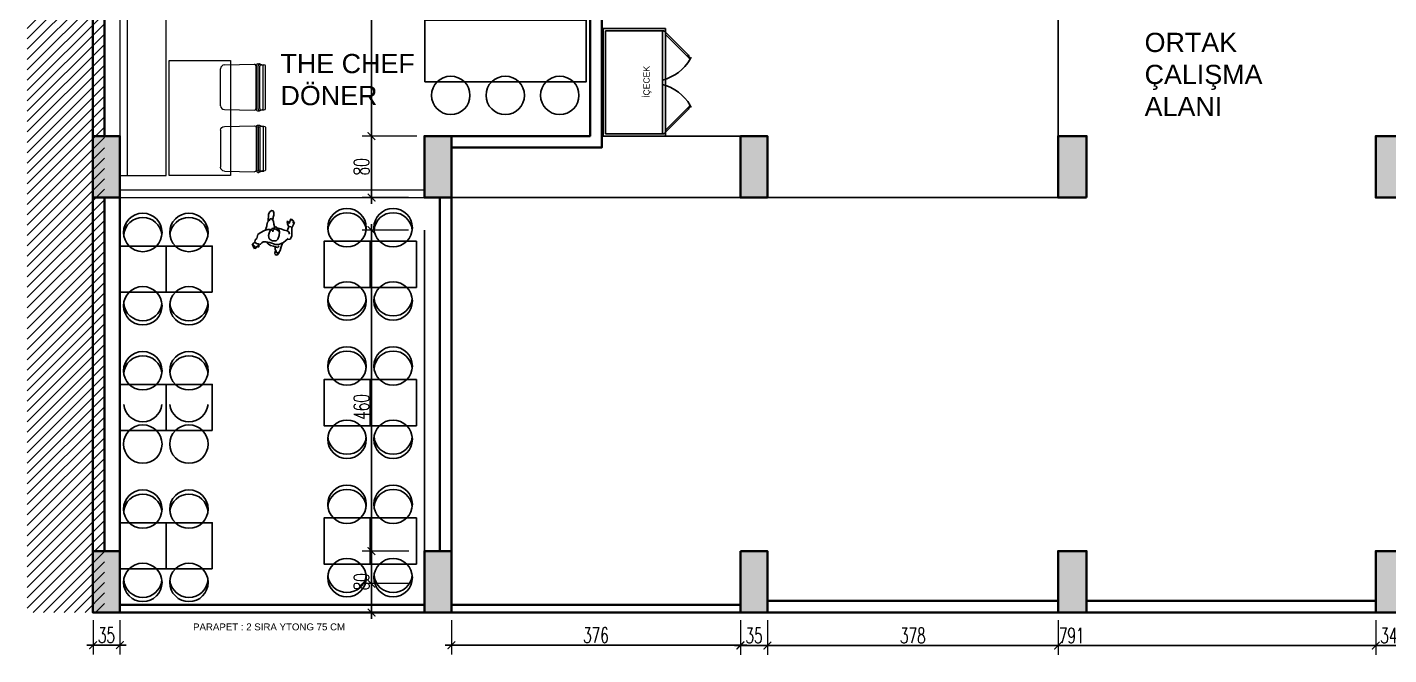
# Model space of a CAD drawing. Header units: millimetres. Extents: x 567392 to 582402, y 4512800 to 4518063.
# Drawn here: x 574276 to 576047, y 4516126 to 4516942 of the extents above; entities that cross this region are included whole.
import ezdxf

# ---------------------------------------------------------------- set-up
doc = ezdxf.new("R2010")
doc.units = ezdxf.units.MM
for name, color, linetype, lineweight in [('1A_GOR_04', 163, 'Continuous', 9), ('A-STRC-01', 2, 'Continuous', 40), ('a_tefris', 1, 'Continuous', 0), ('Yazi', 95, 'Continuous', 13), ('yücel- Yazı 1', 3, 'Continuous', 20), ('yücel-Ekipman', 4, 'Continuous', 25)]:
    doc.layers.add(name, color=color, linetype=linetype, lineweight=lineweight)
for name, color, linetype in [('a-people', 8, 'Continuous'), ('a_ahsap', 2, 'Continuous'), ('a_dim', 1, 'Continuous'), ('a_furn', 1, 'Continuous'), ('a_p2', 2, 'Continuous'), ('seramik', 251, 'Continuous')]:
    doc.layers.add(name, color=color, linetype=linetype)
doc.styles.add('ekp-yazı', font='Arial.ttf', dxfattribs={"height": 10})
doc.styles.add('OLCU', font='SIMPLEX.shx', dxfattribs={"width": 0.65})
doc.styles.get("Standard").update_dxf_attribs({"font": 'Arial.ttf'})
doc.dimstyles.new('OLCU-İC', dxfattribs={"dimtxt": 20, "dimasz": 10, "dimexe": 12, "dimexo": 10, "dimgap": 3, "dimtad": 1, "dimdec": 0, "dimdsep": 46, "dimtxsty": 'OLCU', "dimblk": 'ARCHTICK', "dimcen": 2, "dimdle": 8, "dimclrd": 73, "dimclre": 1, "dimclrt": 1, "dimadec": 0, "dimazin": 0, "dimtfac": 1, "dimtdec": 0, "dimtix": 1, "dimtmove": 2, "dimatfit": 3, "dimldrblk": 'DOT', "dimfxl": 100, "dimfxlon": 1, "dimtvp": 1, "dimtolj": 1, "dimlwd": -1, "dimlwe": 0, "dimarcsym": 0})

# ---------------------------------------------------------------- blocks, each defined once
blk = doc.blocks.new('A$C4245411F')
for p, q in [((45.1, 0.6), (44.2, -4.7)), ((45.3, 5.4), (45.1, 0.6)), ((46.6, 8.5), (45.3, 5.4)), ((47, 11.2), (46.2, 8.3)), ((48.6, 9.7), (46.6, 8.5)), ((48.8, 12.4), (47, 11.2)), ((49.3, 2.2), (47.7, 0.1)), ((50.3, 7.8), (48.6, 9.7)), ((50.7, 12), (48.8, 12.4)), ((52.3, 2.2), (49.3, 2.2)), ((51.8, 5.3), (50.3, 7.8)), ((51.5, 10.4), (50.7, 12)), ((51.4, 6.4), (51.5, 10.4)), ((52.6, 2.2), (51.8, 5.3)), ((55.1, 1.7), (52.3, 2.2)), ((58.8, 1.6), (55.1, 1.7)), ((62.5, 0.5), (58.8, 1.6)), ((64.3, -1.6), (62.5, 0.5)), ((70.6, 0.5), (69.1, -1.1)), ((71.8, 2.7), (70.6, 0.5)), ((73.2, 3.7), (71.8, 2.7)), ((74, 7), (73.2, 6.7)), ((73.2, 6.7), (73.5, 5.2)), ((75.1, 3.2), (73.2, 3.7)), ((73.5, 5.2), (75.1, 3.2)), ((75, 5.9), (74, 7)), ((75.9, 6.1), (75, 5.9)), ((75.1, 3.1), (77.3, 3)), ((76.6, 9.3), (75.9, 6.1)), ((77.4, 9.3), (76.6, 9.3)), ((77.3, 3), (79.3, 2.2)), ((77.7, 7), (77.4, 9.3)), ((78.3, 10.2), (77.7, 7)), ((79.1, 9.8), (78.3, 10.2)), ((79.2, 6.5), (79.1, 9.8)), ((80, 9), (79.2, 6.5)), ((79.5, 2.2), (81.1, 3.4)), ((79.8, -1.3), (79.5, 2.2)), ((80.7, 8.5), (80, 9)), ((80.4, 5.6), (80.7, 8.5)), ((81.5, 7), (80.4, 5.6)), ((81.1, 3.4), (82.1, 6.4)), ((82.1, 6.4), (81.5, 7)), ((35.5, -11.7), (34.4, -15.7)), ((34.4, -15.7), (35.7, -21.9)), ((38.5, -10.7), (35.5, -11.7)), ((43.2, -5.8), (38.2, -11.8)), ((38.2, -11.8), (38.5, -10.7)), ((48.4, -1.7), (43.2, -5.8)), ((52.7, -1.1), (48.4, -1.7)), ((51.3, -8.4), (50.7, -13.1)), ((50.7, -13.1), (51.2, -18.3)), ((52.1, -18.7), (51.2, -17.2)), ((53.1, -5.8), (51.3, -8.4)), ((60.7, -1.8), (52.7, -1.1)), ((58.1, -4.8), (53.1, -5.8)), ((62.2, -6.3), (58.1, -4.8)), ((59.9, -16.4), (59.6, -18.7)), ((60, -18), (59.9, -16.4)), ((65.5, -1.8), (60.7, -1.8)), ((61.6, -20.4), (63.3, -17.2)), ((63.2, -16.8), (61.9, -18.6)), ((64, -10.3), (62.2, -6.3)), ((63.3, -17.2), (64, -13.6)), ((64, -13.6), (64, -10.3)), ((69.1, -1.1), (65.5, -1.8)), ((66.9, -18), (70.6, -15.6)), ((68.9, -20.8), (69.5, -16.5)), ((70.6, -15.6), (75.6, -11.4)), ((75.6, -11.4), (77.8, -8.7)), ((77.8, -8.7), (78.1, -3.5)), ((78.1, -3.5), (79.8, -1.3)), ((35.5, -30.4), (34.8, -33.8)), ((34.8, -33.8), (35.7, -34.6)), ((36.8, -26.7), (35.5, -30.4)), ((35.7, -21.9), (36.8, -26.7)), ((35.7, -34.6), (36.2, -32.8)), ((36.2, -32.8), (36.4, -35.7)), ((36.7, -26.3), (38.1, -27.4)), ((37.4, -36), (37.5, -35)), ((37.5, -35), (37.8, -37.1)), ((39.5, -20.8), (37.7, -17.9)), ((38.1, -27.4), (40.4, -27.5)), ((41.8, -21.3), (39.5, -20.8)), ((40.5, -37.5), (41.2, -31.5)), ((40.8, -27.5), (41, -26)), ((43.2, -29.8), (40.8, -27.5)), ((41, -26), (41.6, -21.3)), ((41.2, -31.5), (42.1, -32.3)), ((41.6, -21.3), (45.5, -21.3)), ((42.1, -32.3), (43.4, -33.9)), ((44.4, -33.3), (43.2, -29.8)), ((43.4, -33.9), (44.4, -33.3)), ((45.5, -21.3), (50.3, -22.1)), ((50.3, -22.1), (55.8, -22.6)), ((51.2, -18.3), (52.7, -20.9)), ((54, -19.5), (52.1, -18.7)), ((52.7, -20.9), (55, -21.5)), ((56.2, -20.2), (54, -19.5)), ((55, -21.5), (55.9, -21.8)), ((55.9, -21.8), (56.5, -23.2)), ((57.7, -20.6), (56.2, -20.2)), ((56.5, -23.2), (57.4, -23.7)), ((57.4, -23.7), (58.1, -23)), ((58.9, -20.2), (57.7, -20.6)), ((58.1, -23), (58.5, -21.7)), ((58.5, -21.7), (61.6, -20.4)), ((58.5, -23.2), (59.1, -23.4)), ((59.6, -18.7), (58.9, -20.2)), ((59.1, -23.4), (60.4, -26.4)), ((60.7, -18.7), (60, -18)), ((60.4, -26.4), (61.9, -29.8)), ((61.9, -18.6), (60.7, -18.7)), ((61.9, -29.8), (63.6, -31.6)), ((63.3, -34.9), (62.8, -31.3)), ((63.2, -18.7), (66.9, -18)), ((63.2, -37.9), (63.3, -34.9)), ((63.6, -31.6), (64.8, -32.7)), ((64.8, -32.7), (66.5, -32)), ((66.5, -32), (67.4, -29.7)), ((67.4, -29.7), (68.9, -27.1)), ((68.4, -28.5), (69.9, -37.2)), ((68.8, -22), (68.9, -20.8)), ((69.2, -23.2), (68.8, -22)), ((68.9, -27.1), (69.2, -23.2)), ((36.4, -35.7), (37.4, -36)), ((37.8, -37.1), (38.9, -37.4)), ((38.9, -37.4), (39.3, -35.6)), ((39.3, -35.6), (39.7, -37.5)), ((39.7, -37.5), (40.5, -37.5)), ((63.6, -40.7), (63.2, -37.9)), ((64.8, -43), (63.6, -40.7)), ((67.3, -43), (64.8, -43)), ((69.2, -40.4), (67.3, -43)), ((69.9, -37.2), (69.2, -40.4))]:
    blk.add_line(p, q)
blk = doc.blocks.new('_ArchTick')
at = {"const_width": 0.15}
blk.add_lwpolyline([(-0.5, -0.5), (0.5, 0.5)], dxfattribs=at)
blk = doc.blocks.new('*D112')
at = {"layer": 'a_dim', "color": 1, "lineweight": 0, "transparency": 16777216}
for p, q in [((574772.5, 4516260.7), (574711.8, 4516260.7)), ((574780.2, 4516180.7), (574711.8, 4516180.7))]:
    blk.add_line(p, q, dxfattribs=at)
at = {"layer": 'a_dim', "color": 73, "transparency": 16777216}
blk.add_line((574723.8, 4516172.7), (574723.8, 4516268.7), dxfattribs=at)
at = {"layer": 'Defpoints', "color": 0, "transparency": 16777216}
for p in [(574723.8, 4516260.7), (574782.5, 4516260.7), (574790.2, 4516180.7)]:
    blk.add_point(p, dxfattribs=at)
at = {"layer": 'a_dim', "color": 73, "transparency": 16777216, "xscale": 10, "yscale": 10, "zscale": 10}
for p, rotation in [((574723.8, 4516260.7), 90), ((574723.8, 4516180.7), 270)]:
    blk.add_blockref('_ArchTick', p, dxfattribs=dict(at, rotation=rotation))
at = {"layer": 'a_dim', "color": 1, "transparency": 16777216, "insert": (574710.8, 4516220.7), "char_height": 20, "attachment_point": 5, "rotation": 90, "style": 'OLCU'}
blk.add_mtext('\\A1;80', dxfattribs=at)
blk = doc.blocks.new('_Dot')
at = {"color": 0, "linetype": 'ByBlock', "lineweight": -2}
blk.add_line((-0.5, 0), (-1, 0), dxfattribs=at)
at = {"color": 0, "linetype": 'ByBlock', "const_width": 0.5}
blk.add_lwpolyline([(-0.25, 0, 1), (0.25, 0, 1)], format="xyb", close=True, dxfattribs=at)
blk = doc.blocks.new('*D113')
at = {"layer": 'a_dim', "color": 73, "transparency": 16777216}
blk.add_line((574723.8, 4516210.3), (574723.8, 4516686.3), dxfattribs=at)
at = {"layer": 'a_dim', "color": 1, "lineweight": 0, "transparency": 16777216}
for p, q in [((574771.8, 4516678.3), (574711.8, 4516678.3)), ((574771.8, 4516218.3), (574711.8, 4516218.3))]:
    blk.add_line(p, q, dxfattribs=at)
at = {"layer": 'Defpoints', "color": 0, "transparency": 16777216}
for p in [(574723.8, 4516678.3), (574781.8, 4516678.3), (574781.8, 4516218.3)]:
    blk.add_point(p, dxfattribs=at)
at = {"layer": 'a_dim', "color": 73, "transparency": 16777216, "xscale": 10, "yscale": 10, "zscale": 10}
for p, rotation in [((574723.8, 4516678.3), 90), ((574723.8, 4516218.3), 270)]:
    blk.add_blockref('_ArchTick', p, dxfattribs=dict(at, rotation=rotation))
at = {"layer": 'a_dim', "color": 1, "transparency": 16777216, "insert": (574710.8, 4516448.3), "char_height": 20, "attachment_point": 5, "rotation": 90, "style": 'OLCU'}
blk.add_mtext('\\A1;460', dxfattribs=at)
blk = doc.blocks.new('*D114')
at = {"layer": 'a_dim', "color": 1, "lineweight": 0, "transparency": 16777216}
for p, q in [((574782.7, 4516800.7), (574711.8, 4516800.7)), ((574771.8, 4516720.7), (574711.8, 4516720.7))]:
    blk.add_line(p, q, dxfattribs=at)
at = {"layer": 'a_dim', "color": 73, "transparency": 16777216}
blk.add_line((574723.8, 4516712.7), (574723.8, 4516808.7), dxfattribs=at)
at = {"layer": 'Defpoints', "color": 0, "transparency": 16777216}
for p in [(574723.8, 4516800.7), (574792.7, 4516800.7), (574781.8, 4516720.7)]:
    blk.add_point(p, dxfattribs=at)
at = {"layer": 'a_dim', "color": 73, "transparency": 16777216, "xscale": 10, "yscale": 10, "zscale": 10}
for p, rotation in [((574723.8, 4516800.7), 90), ((574723.8, 4516720.7), 270)]:
    blk.add_blockref('_ArchTick', p, dxfattribs=dict(at, rotation=rotation))
at = {"layer": 'a_dim', "color": 1, "transparency": 16777216, "insert": (574710.8, 4516760.7), "char_height": 20, "attachment_point": 5, "rotation": 90, "style": 'OLCU'}
blk.add_mtext('\\A1;80', dxfattribs=at)
blk = doc.blocks.new('*D115')
at = {"layer": 'a_dim', "color": 73, "transparency": 16777216}
blk.add_line((574723.8, 4516792.7), (574723.8, 4517464.7), dxfattribs=at)
at = {"layer": 'a_dim', "color": 1, "lineweight": 0, "transparency": 16777216}
for p, q in [((574782.7, 4517456.7), (574711.8, 4517456.7)), ((574782.7, 4516800.7), (574711.8, 4516800.7))]:
    blk.add_line(p, q, dxfattribs=at)
at = {"layer": 'Defpoints', "color": 0, "transparency": 16777216}
for p in [(574723.8, 4517456.7), (574792.7, 4517456.7), (574792.7, 4516800.7)]:
    blk.add_point(p, dxfattribs=at)
at = {"layer": 'a_dim', "color": 73, "transparency": 16777216, "xscale": 10, "yscale": 10, "zscale": 10}
for p, rotation in [((574723.8, 4517456.7), 90), ((574723.8, 4516800.7), 270)]:
    blk.add_blockref('_ArchTick', p, dxfattribs=dict(at, rotation=rotation))
at = {"layer": 'a_dim', "color": 1, "transparency": 16777216, "insert": (574710.8, 4517128.7), "char_height": 20, "attachment_point": 5, "rotation": 90, "style": 'OLCU'}
blk.add_mtext('\\A1;656', dxfattribs=at)
blk = doc.blocks.new('*D118')
at = {"layer": 'a_dim', "color": 1, "lineweight": 0, "transparency": 16777216}
for p, q in [((575238.7, 4516170.7), (575238.7, 4516125.7)), ((575616.7, 4516170.7), (575616.7, 4516125.7))]:
    blk.add_line(p, q, dxfattribs=at)
at = {"layer": 'a_dim', "color": 73, "transparency": 16777216}
blk.add_line((575230.7, 4516137.7), (575624.7, 4516137.7), dxfattribs=at)
at = {"layer": 'Defpoints', "color": 0, "transparency": 16777216}
for p in [(575238.7, 4516180.7), (575616.7, 4516180.7), (575616.7, 4516137.7)]:
    blk.add_point(p, dxfattribs=at)
at = {"layer": 'a_dim', "color": 73, "transparency": 16777216, "xscale": 10, "yscale": 10, "zscale": 10, "rotation": 180}
blk.add_blockref('_ArchTick', (575238.7, 4516137.7), dxfattribs=at)
at = {"layer": 'a_dim', "color": 73, "transparency": 16777216, "xscale": 10, "yscale": 10, "zscale": 10}
blk.add_blockref('_ArchTick', (575616.7, 4516137.7), dxfattribs=at)
at = {"layer": 'a_dim', "color": 3, "transparency": 16777216, "insert": (575427.7, 4516150.7), "char_height": 20, "attachment_point": 5, "style": 'OLCU'}
blk.add_mtext('\\A1;378', dxfattribs=at)
blk = doc.blocks.new('*D119')
at = {"layer": 'a_dim', "color": 1, "lineweight": 0, "transparency": 16777216}
for p, q in [((575238.7, 4516170.7), (575238.7, 4516125.7)), ((575616.7, 4516170.7), (575616.7, 4516125.7))]:
    blk.add_line(p, q, dxfattribs=at)
at = {"layer": 'a_dim', "color": 73, "transparency": 16777216}
blk.add_line((575624.7, 4516137.7), (575230.7, 4516137.7), dxfattribs=at)
at = {"layer": 'Defpoints', "color": 0, "transparency": 16777216}
for p in [(575238.7, 4516180.7), (575616.7, 4516180.7), (575238.7, 4516137.7)]:
    blk.add_point(p, dxfattribs=at)
at = {"layer": 'a_dim', "color": 73, "transparency": 16777216, "xscale": 10, "yscale": 10, "zscale": 10, "rotation": 180}
blk.add_blockref('_ArchTick', (575238.7, 4516137.7), dxfattribs=at)
at = {"layer": 'a_dim', "color": 73, "transparency": 16777216, "xscale": 10, "yscale": 10, "zscale": 10}
blk.add_blockref('_ArchTick', (575616.7, 4516137.7), dxfattribs=at)
at = {"layer": 'a_dim', "color": 3, "transparency": 16777216, "insert": (575427.7, 4516150.7), "char_height": 20, "attachment_point": 5, "style": 'OLCU'}
blk.add_mtext('\\A1;378', dxfattribs=at)
blk = doc.blocks.new('*D120')
at = {"layer": 'a_dim', "color": 1, "lineweight": 0, "transparency": 16777216}
for p, q in [((575238.7, 4516170.7), (575238.7, 4516125.7)), ((576029.7, 4516170.7), (576029.7, 4516125.7))]:
    blk.add_line(p, q, dxfattribs=at)
at = {"layer": 'a_dim', "color": 73, "transparency": 16777216}
blk.add_line((575230.7, 4516137.7), (576037.7, 4516137.7), dxfattribs=at)
at = {"layer": 'Defpoints', "color": 0, "transparency": 16777216}
for p in [(575238.7, 4516180.7), (576029.7, 4516180.7), (576029.7, 4516137.7)]:
    blk.add_point(p, dxfattribs=at)
at = {"layer": 'a_dim', "color": 73, "transparency": 16777216, "xscale": 10, "yscale": 10, "zscale": 10, "rotation": 180}
blk.add_blockref('_ArchTick', (575238.7, 4516137.7), dxfattribs=at)
at = {"layer": 'a_dim', "color": 73, "transparency": 16777216, "xscale": 10, "yscale": 10, "zscale": 10}
blk.add_blockref('_ArchTick', (576029.7, 4516137.7), dxfattribs=at)
at = {"layer": 'a_dim', "color": 3, "transparency": 16777216, "insert": (575634.2, 4516150.7), "char_height": 20, "attachment_point": 5, "style": 'OLCU'}
blk.add_mtext('\\A1;791', dxfattribs=at)
blk = doc.blocks.new('*D121')
at = {"layer": 'a_dim', "color": 1, "lineweight": 0, "transparency": 16777216}
for p, q in [((576029.7, 4516170.7), (576029.7, 4516125.7)), ((576063.7, 4516170.7), (576063.7, 4516125.7))]:
    blk.add_line(p, q, dxfattribs=at)
at = {"layer": 'a_dim', "color": 73, "transparency": 16777216}
blk.add_line((576021.7, 4516137.7), (576071.7, 4516137.7), dxfattribs=at)
at = {"layer": 'Defpoints', "color": 0, "transparency": 16777216}
for p in [(576029.7, 4516180.7), (576063.7, 4516180.7), (576063.7, 4516137.7)]:
    blk.add_point(p, dxfattribs=at)
at = {"layer": 'a_dim', "color": 73, "transparency": 16777216, "xscale": 10, "yscale": 10, "zscale": 10, "rotation": 180}
blk.add_blockref('_ArchTick', (576029.7, 4516137.7), dxfattribs=at)
at = {"layer": 'a_dim', "color": 73, "transparency": 16777216, "xscale": 10, "yscale": 10, "zscale": 10}
blk.add_blockref('_ArchTick', (576063.7, 4516137.7), dxfattribs=at)
at = {"layer": 'a_dim', "color": 3, "transparency": 16777216, "insert": (576046.7, 4516150.7), "char_height": 20, "attachment_point": 5, "style": 'OLCU'}
blk.add_mtext('\\A1;34', dxfattribs=at)
blk = doc.blocks.new('*D173')
at = {"layer": 'a_dim', "color": 1, "lineweight": 0, "transparency": 16777216}
for p, q in [((575203.7, 4516170.7), (575203.7, 4516125.7)), ((575238.7, 4516170.7), (575238.7, 4516125.7))]:
    blk.add_line(p, q, dxfattribs=at)
at = {"layer": 'a_dim', "color": 73, "transparency": 16777216}
blk.add_line((575246.7, 4516137.7), (575195.7, 4516137.7), dxfattribs=at)
at = {"layer": 'Defpoints', "color": 0, "transparency": 16777216}
for p in [(575203.7, 4516180.7), (575238.7, 4516180.7), (575203.7, 4516137.7)]:
    blk.add_point(p, dxfattribs=at)
at = {"layer": 'a_dim', "color": 73, "transparency": 16777216, "xscale": 10, "yscale": 10, "zscale": 10, "rotation": 180}
blk.add_blockref('_ArchTick', (575203.7, 4516137.7), dxfattribs=at)
at = {"layer": 'a_dim', "color": 73, "transparency": 16777216, "xscale": 10, "yscale": 10, "zscale": 10}
blk.add_blockref('_ArchTick', (575238.7, 4516137.7), dxfattribs=at)
at = {"layer": 'a_dim', "color": 3, "transparency": 16777216, "insert": (575221.2, 4516150.7), "char_height": 20, "attachment_point": 5, "style": 'OLCU'}
blk.add_mtext('\\A1;35', dxfattribs=at)
blk = doc.blocks.new('*D174')
at = {"layer": 'a_dim', "color": 1, "lineweight": 0, "transparency": 16777216}
for p, q in [((574827.7, 4516170.7), (574827.7, 4516126.2)), ((575203.7, 4516170.7), (575203.7, 4516126.2))]:
    blk.add_line(p, q, dxfattribs=at)
at = {"layer": 'a_dim', "color": 73, "transparency": 16777216}
blk.add_line((575211.7, 4516138.2), (574819.7, 4516138.2), dxfattribs=at)
at = {"layer": 'Defpoints', "color": 0, "transparency": 16777216}
for p in [(574827.7, 4516180.7), (575203.7, 4516180.7), (574827.7, 4516138.2)]:
    blk.add_point(p, dxfattribs=at)
at = {"layer": 'a_dim', "color": 73, "transparency": 16777216, "xscale": 10, "yscale": 10, "zscale": 10, "rotation": 180}
blk.add_blockref('_ArchTick', (574827.7, 4516138.2), dxfattribs=at)
at = {"layer": 'a_dim', "color": 73, "transparency": 16777216, "xscale": 10, "yscale": 10, "zscale": 10}
blk.add_blockref('_ArchTick', (575203.7, 4516138.2), dxfattribs=at)
at = {"layer": 'a_dim', "color": 3, "transparency": 16777216, "insert": (575015.7, 4516151.2), "char_height": 20, "attachment_point": 5, "style": 'OLCU'}
blk.add_mtext('\\A1;376', dxfattribs=at)
blk = doc.blocks.new('*D175')
at = {"layer": 'a_dim', "color": 1, "lineweight": 0, "transparency": 16777216}
for p, q in [((574361.7, 4516170.7), (574361.7, 4516126.2)), ((574396.7, 4516170.7), (574396.7, 4516126.2))]:
    blk.add_line(p, q, dxfattribs=at)
at = {"layer": 'a_dim', "color": 73, "transparency": 16777216}
blk.add_line((574404.7, 4516138.2), (574353.7, 4516138.2), dxfattribs=at)
at = {"layer": 'Defpoints', "color": 0, "transparency": 16777216}
for p in [(574361.7, 4516180.7), (574396.7, 4516180.7), (574361.7, 4516138.2)]:
    blk.add_point(p, dxfattribs=at)
at = {"layer": 'a_dim', "color": 73, "transparency": 16777216, "xscale": 10, "yscale": 10, "zscale": 10, "rotation": 180}
blk.add_blockref('_ArchTick', (574361.7, 4516138.2), dxfattribs=at)
at = {"layer": 'a_dim', "color": 73, "transparency": 16777216, "xscale": 10, "yscale": 10, "zscale": 10}
blk.add_blockref('_ArchTick', (574396.7, 4516138.2), dxfattribs=at)
at = {"layer": 'a_dim', "color": 3, "transparency": 16777216, "insert": (574379.2, 4516151.2), "char_height": 20, "attachment_point": 5, "style": 'OLCU'}
blk.add_mtext('\\A1;35', dxfattribs=at)
blk = doc.blocks.new('Frenox Depo Tipi Dolap Çift Kapı')
for p, q in [((0, 0), (0, 81)), ((0, 81), (70, 81)), ((140, 81), (70, 81)), ((140, 0), (140, 81)), ((70, 0), (0, 0)), ((70, 0), (140, 0))]:
    blk.add_line(p, q)
at = {"color": 251}
for p, q in [((3, 4), (3, 78)), ((3, 78), (137, 78)), ((137, 78), (73, 78)), ((137, 4), (137, 78)), ((67, 4), (3, 4)), ((73, 4), (137, 4))]:
    blk.add_line(p, q, dxfattribs=at)
at = {"color": 251, "linetype": 'Continuous'}
for p, q in [((67.1, 4), (2.9, 4)), ((4.9, 0), (34.9, -29.9)), ((7.8, 0), (39.8, -32.1)), ((72.9, 4), (137.1, 4)), ((132.2, 0), (100.2, -32.1)), ((135.1, 0), (105.1, -29.9)), ((36.3, -28.5), (34.9, -29.9)), ((34.9, -29.9), (39.1, -31.3)), ((39.1, -31.3), (37.7, -32.8)), ((37.7, -32.8), (38.4, -33.5)), ((39.8, -32.1), (38.4, -33.5)), ((100.2, -32.1), (101.6, -33.5)), ((105.1, -29.9), (100.9, -31.3)), ((100.9, -31.3), (102.3, -32.8)), ((102.3, -32.8), (101.6, -33.5)), ((103.7, -28.5), (105.1, -29.9))]:
    blk.add_line(p, q, dxfattribs=at)
at = {"linetype": 'Continuous'}
blk.add_line((67.1, 4), (72.9, 4), dxfattribs=at)
at = {"color": 251, "linetype": 'Continuous'}
for centre, radius, start, end in [((8, 4), 5.1, 180.5333, 232.5968), ((10.1, 18.7), 58.9, 300.387, 345.5223), ((129.9, 18.7), 58.9, 194.4777, 239.613), ((132, 4), 5.1, 307.4032, 359.4667)]:
    blk.add_arc(centre, radius, start, end, dxfattribs=at)
blk = doc.blocks.new('koln_1')
at = {"layer": 'A-STRC-01'}
h = blk.add_hatch(color=256, dxfattribs=at)
h.dxf.hatch_style = 1
h.paths.add_polyline_path([(-1238, 1276), (-1275, 1276), (-1275, 1356), (-1238, 1356)])
h.paths.add_polyline_path([(-828, 1276), (-862, 1276), (-862, 1356), (-828, 1356)])
h.paths.add_polyline_path([(-448, 1276), (-413, 1276), (-413, 1356), (-448, 1356)])
h.paths.add_polyline_path([(-35, 1276), (0, 1276), (0, 1356), (-35, 1356)])
h.paths.add_polyline_path([(-35, 540), (0, 540), (0, 620), (-35, 620)])
h.paths.add_polyline_path([(-448, 540), (-413, 540), (-413, 620), (-448, 620)])
h.paths.add_polyline_path([(-828, 540), (-862, 540), (-862, 620), (-828, 620)])
h.paths.add_polyline_path([(-1238, 540), (-1275, 540), (-1275, 620), (-1238, 620)])
h.paths.add_polyline_path([(-1238, 0), (-1275, 0), (-1275, 80), (-1238, 80)])
h.paths.add_polyline_path([(-828, 0), (-862, 0), (-862, 80), (-828, 80)])
h.paths.add_polyline_path([(-448, 0), (-413, 0), (-413, 80), (-448, 80)])
h.paths.add_polyline_path([(-35, 0), (0, 0), (0, 80), (-35, 80)])
h = blk.add_hatch(color=256, dxfattribs=at)
h.dxf.hatch_style = 1
h.paths.add_polyline_path([(-2495, 540), (-2530, 540), (-2530, 620), (-2495, 620)])
h = blk.add_hatch(color=256, dxfattribs=at)
h.dxf.hatch_style = 1
h.paths.add_polyline_path([(-2064, 540), (-2099, 540), (-2099, 620), (-2064, 620)])
h = blk.add_hatch(color=256, dxfattribs=at)
h.dxf.hatch_style = 1
h.paths.add_polyline_path([(-1688, 620), (-1653, 620), (-1653, 540), (-1688, 540)])
h = blk.add_hatch(color=256, dxfattribs=at)
h.dxf.hatch_style = 1
h.paths.add_polyline_path([(-2495, 0), (-2530, 0), (-2530, 80), (-2495, 80)])
h = blk.add_hatch(color=256, dxfattribs=at)
h.dxf.hatch_style = 1
h.paths.add_polyline_path([(-2064, 0), (-2099, 0), (-2099, 80), (-2064, 80)])
h = blk.add_hatch(color=256, dxfattribs=at)
h.dxf.hatch_style = 1
h.paths.add_polyline_path([(-1688, 80), (-1653, 80), (-1653, 0), (-1688, 0)])
at = {"layer": 'A-STRC-01', "color": 3}
for points in [[(-2495, 540), (-2530, 540), (-2530, 620), (-2495, 620)], [(-2064, 540), (-2099, 540), (-2099, 620), (-2064, 620)], [(-1688, 620), (-1653, 620), (-1653, 540), (-1688, 540)], [(-1238, 540), (-1275, 540), (-1275, 620), (-1238, 620)], [(-828, 540), (-862, 540), (-862, 620), (-828, 620)], [(-2495, 0), (-2530, 0), (-2530, 80), (-2495, 80)], [(-2064, 0), (-2099, 0), (-2099, 80), (-2064, 80)], [(-1688, 80), (-1653, 80), (-1653, 0), (-1688, 0)], [(-1238, 0), (-1275, 0), (-1275, 80), (-1238, 80)], [(-828, 0), (-862, 0), (-862, 80), (-828, 80)]]:
    blk.add_lwpolyline(points, close=True, dxfattribs=at)
blk = doc.blocks.new('A$C1CF9497D')
for p, q in [((-58.6, 107), (-58.6, 112.7)), ((-58.6, 105.6), (-58.6, 107)), ((54.9, 116.7), (-54.6, 116.7)), ((54.9, 111), (-54.6, 111)), ((58.9, 107), (58.9, 112.7)), ((58.9, 105.6), (58.9, 107)), ((-61.4, 97), (-61.4, 99)), ((-58.1, 9.8), (-60, 88.1)), ((-59.9, 101.4), (-59.9, 103.1)), ((57.7, 93), (-57.4, 93)), ((56, 92.1), (-56, 92.1)), ((56.2, 97.4), (-55.9, 97.4)), ((54.9, 101.6), (-54.6, 101.6)), ((58.1, 9.8), (60, 88.1)), ((60.2, 101.4), (60.2, 103.1)), ((61.7, 97), (61.7, 99)), ((48.1, 0), (-48.1, 0))]:
    blk.add_line(p, q)
for centre, radius, start, end in [((-54.6, 112.7), 4, 90, 180), ((-54.6, 107), 4, 90, 180), ((54.9, 112.7), 4, 0, 90), ((54.9, 107), 4, 0, 90), ((-57.4, 99), 4, 128.8737, 180), ((-57.4, 97), 4, 180, 270), ((-56, 88.1), 4, 90, 180), ((-55.9, 103.1), 4, 131.6708, 180), ((-55.9, 101.4), 4, 180, 270), ((-54.6, 105.6), 4, 180, 270), ((54.9, 105.6), 4, 270, 0), ((56, 88.1), 4, 0, 90), ((56.2, 101.4), 4, 270, 0), ((57.7, 97), 4, 270, 0), ((56.2, 103.1), 4, 0, 48.3292), ((57.7, 99), 4, 0, 51.1263), ((-48.1, 10), 10, 181.3627, 270), ((48.1, 10), 10, 270, 358.6373)]:
    blk.add_arc(centre, radius, start, end)

msp = doc.modelspace()

# ---------------------------------------------------------------- hatches: boundary and pattern name
h = msp.add_hatch()
h.set_pattern_fill('ANSI31', color=256, scale=3, angle=-63.731463)
h.set_pattern_definition([(45, (571410.925, 4515449.496), (-6.735192, 6.735192), [])])
h.paths.add_polyline_path([(574376.734, 4516180.735), (574376.567, 4517956.735), (575616.65, 4517956.735), (575619.65, 4517956.735), (576443.65, 4517956.735), (576443.65, 4517926.528), (576443.65, 4517456.735), (576896.65, 4517456.735), (576896.65, 4518063.349), (574276.165, 4518063.349), (574276.165, 4516180.735)])

# ---------------------------------------------------------------- linework, layer by layer
at = {"layer": '1A_GOR_04'}
for points in [[(574396.65, 4516730.735), (574792.65, 4516730.735)], [(574396.65, 4516720.735), (574792.65, 4516720.735)]]:
    msp.add_lwpolyline(points, dxfattribs=at)
at = {"layer": 'A-STRC-01'}
for points in [[(574361.65, 4516260.735), (574361.65, 4517971.735), (576891.65, 4517971.735), (576891.65, 4516260.735)], [(574376.65, 4517456.735), (574376.65, 4516800.735)], [(574376.65, 4516720.735), (574376.65, 4516260.735)], [(574396.65, 4516720.735), (574396.65, 4516260.735)], [(574396.65, 4516190.735), (574792.65, 4516190.735)], [(574827.65, 4516190.735), (575203.65, 4516190.735)], [(575616.65, 4516195.735), (575238.65, 4516195.735)], [(576029.65, 4516195.735), (575653.65, 4516195.735)], [(574396.65, 4516180.735), (574792.65, 4516180.735)], [(574827.65, 4516180.735), (575203.65, 4516180.735)], [(575238.65, 4516180.735), (576029.175, 4516180.735)], [(576029.65, 4516180.735), (575653.65, 4516180.735)]]:
    msp.add_lwpolyline(points, dxfattribs=at)
at = {"layer": 'A-STRC-01', "color": 3}
for points in [[(574827.65, 4516800.735), (575008.15, 4516800.735), (575008.15, 4517341.235), (575203.65, 4517536.735)], [(574827.65, 4516785.735), (575023.15, 4516785.735), (575023.15, 4517335.022), (575209.864, 4517521.735), (575616.65, 4517521.735)], [(574812.65, 4516720.735), (574812.65, 4516260.735)], [(574827.65, 4516720.735), (574827.65, 4516260.735)]]:
    msp.add_lwpolyline(points, dxfattribs=at)
at = {"layer": 'a_ahsap'}
msp.add_lwpolyline([(574792.65, 4516678.281), (574792.65, 4516218.281)], dxfattribs=at)
at = {"layer": 'a_furn'}
msp.add_lwpolyline([(574793.086, 4516871.37), (574793.086, 4516951.37), (575003.086, 4516951.37), (575003.086, 4516871.37)], close=True, dxfattribs=at)
for points in [[(575203.65, 4516800.735), (575023.15, 4516800.735)], [(574827.65, 4516720.735), (575203.65, 4516720.735)]]:
    msp.add_lwpolyline(points, dxfattribs=at)
for centre in [(574826.918, 4516853.674), (574897.784, 4516853.674), (574968.651, 4516853.674), (574691.957, 4516681.529), (574751.957, 4516681.529), (574426.439, 4516675.316), (574486.439, 4516675.316), (574426.439, 4516579.924), (574486.439, 4516579.924), (574691.957, 4516586.137), (574751.957, 4516586.137), (574691.957, 4516501.529), (574751.957, 4516501.529), (574426.439, 4516495.316), (574486.439, 4516495.316), (574426.439, 4516399.924), (574486.439, 4516399.924), (574691.957, 4516406.137), (574751.957, 4516406.137), (574426.439, 4516315.316), (574486.439, 4516315.316), (574691.957, 4516321.529), (574751.957, 4516321.529), (574426.439, 4516219.924), (574486.439, 4516219.924), (574691.957, 4516226.137), (574751.957, 4516226.137)]:
    msp.add_circle(centre, 25, dxfattribs=at)
for centre, start, end in [((574426.439, 4516669.828), 6.301289, 173.698711), ((574486.439, 4516669.828), 6.301289, 173.698711), ((574691.957, 4516676.041), 6.301289, 173.698711), ((574751.957, 4516676.041), 6.301289, 173.698711), ((574426.439, 4516585.412), 186.301289, 353.698711), ((574486.439, 4516585.412), 186.301289, 353.698711), ((574691.957, 4516591.625), 186.301289, 353.698711), ((574751.957, 4516591.625), 186.301289, 353.698711), ((574426.439, 4516489.828), 6.301289, 173.698711), ((574486.439, 4516489.828), 6.301289, 173.698711), ((574691.957, 4516496.041), 6.301289, 173.698711), ((574751.957, 4516496.041), 6.301289, 173.698711), ((574426.439, 4516454.079), 186.301289, 353.698711), ((574486.439, 4516454.079), 186.301289, 353.698711), ((574691.957, 4516411.625), 186.301289, 353.698711), ((574751.957, 4516411.625), 186.301289, 353.698711), ((574426.439, 4516309.828), 6.301289, 173.698711), ((574486.439, 4516309.828), 6.301289, 173.698711), ((574691.957, 4516316.041), 6.301289, 173.698711), ((574751.957, 4516316.041), 6.301289, 173.698711), ((574691.957, 4516231.625), 186.301289, 353.698711), ((574751.957, 4516231.625), 186.301289, 353.698711), ((574426.439, 4516225.412), 186.301289, 353.698711), ((574486.439, 4516225.412), 186.301289, 353.698711)]:
    msp.add_arc(centre, 25, start, end, dxfattribs=at)
at = {"layer": 'a_p2'}
for points in [[(574456.65, 4516597.62), (574396.65, 4516597.62), (574396.65, 4516657.62), (574456.65, 4516657.62)], [(574516.65, 4516597.62), (574456.65, 4516597.62), (574456.65, 4516657.62), (574516.65, 4516657.62)], [(574722.168, 4516603.833), (574662.168, 4516603.833), (574662.168, 4516663.833), (574722.168, 4516663.833)], [(574782.168, 4516603.833), (574722.168, 4516603.833), (574722.168, 4516663.833), (574782.168, 4516663.833)], [(574456.65, 4516417.62), (574396.65, 4516417.62), (574396.65, 4516477.62), (574456.65, 4516477.62)], [(574516.65, 4516417.62), (574456.65, 4516417.62), (574456.65, 4516477.62), (574516.65, 4516477.62)], [(574722.168, 4516423.833), (574662.168, 4516423.833), (574662.168, 4516483.833), (574722.168, 4516483.833)], [(574782.168, 4516423.833), (574722.168, 4516423.833), (574722.168, 4516483.833), (574782.168, 4516483.833)], [(574456.65, 4516237.62), (574396.65, 4516237.62), (574396.65, 4516297.62), (574456.65, 4516297.62)], [(574516.65, 4516237.62), (574456.65, 4516237.62), (574456.65, 4516297.62), (574516.65, 4516297.62)], [(574722.168, 4516243.833), (574662.168, 4516243.833), (574662.168, 4516303.833), (574722.168, 4516303.833)], [(574782.168, 4516243.833), (574722.168, 4516243.833), (574722.168, 4516303.833), (574782.168, 4516303.833)]]:
    msp.add_lwpolyline(points, close=True, dxfattribs=at)
at = {"layer": 'a_tefris'}
for points in [[(574406.65, 4517521.735), (574396.65, 4517521.735), (574396.65, 4516749.235), (574406.65, 4516749.235)], [(574540.65, 4516749.235), (574460.65, 4516749.235), (574460.65, 4516899.235), (574540.65, 4516899.235)]]:
    msp.add_lwpolyline(points, close=True, dxfattribs=at)
msp.add_lwpolyline([(574406.65, 4516749.235), (574456.65, 4516749.235), (574456.65, 4517521.735), (574406.65, 4517521.735)], dxfattribs=at)
at = {"layer": 'seramik'}
msp.add_lwpolyline([(576443.65, 4517456.735), (575616.65, 4517456.735), (575616.65, 4516720.735), (574827.65, 4516720.735), (574827.65, 4516180.735), (576443.65, 4516180.735)], close=True, dxfattribs=at)

# ---------------------------------------------------------------- block references
at = {"layer": 'a-people', "rotation": 167.9178316586183}
msp.add_blockref('A$C4245411F', (574650.488, 4516647.73), dxfattribs=at)
at = {"layer": 'A-STRC-01'}
msp.add_blockref('koln_1', (576891.65, 4516180.735), dxfattribs=at)
at = {"layer": 'a_tefris', "yscale": 0.4999999999999998, "zscale": 0.4999999999999998}
for p, xscale, rotation in [((574527.65, 4516864.235), 0.4999999999999998, 270.0000000002024), ((574527.65, 4516784.235), -0.4999999999999998, 269.9999999993721)]:
    msp.add_blockref('A$C1CF9497D', p, dxfattribs=dict(at, xscale=xscale, rotation=rotation))
at = {"layer": 'yücel-Ekipman', "rotation": 89.99999999978873}
msp.add_blockref('Frenox Depo Tipi Dolap Çift Kapı', (575106.15, 4516800.735), dxfattribs=at)

# ---------------------------------------------------------------- texts
at = {"layer": 'a_furn', "insert": (575729.151, 4516935.13), "char_height": 25, "attachment_point": 1}
msp.add_mtext_dynamic_manual_height_columns('ORTAK ÇALIŞMA ALANI', width=211.35787, gutter_width=12.5, heights=[0], dxfattribs=at)
at = {"layer": 'a_furn', "color": 2, "insert": (574605.49, 4516907.635), "char_height": 25, "attachment_point": 1}
msp.add_mtext_dynamic_manual_height_columns('THE CHEF\\PDÖNER', width=211.35787, gutter_width=12.5, heights=[0], dxfattribs=at)
at = {"layer": 'Yazi', "insert": (574491.795, 4516166.555), "char_height": 9, "attachment_point": 1}
msp.add_mtext_dynamic_manual_height_columns('PARAPET : 2 SIRA YTONG 75 CM', width=222.07601, gutter_width=12.5, heights=[0], dxfattribs=at)
at = {"layer": 'yücel- Yazı 1', "style": 'ekp-yazı'}
msp.add_text('İÇECEK', height=8, rotation=90, dxfattribs=at).set_placement((575085.416, 4516850.39))

# ---------------------------------------------------------------- dimensions: what is measured, and where the dimension line sits
at = {"layer": 'a_dim'}
for base, p1, p2, picture, middle in [((574723.826, 4517456.735), (574792.65, 4516800.735), (574792.65, 4517456.735), '*D115', (574710.826, 4517128.735)), ((574723.826, 4516800.735), (574781.828, 4516720.735), (574792.65, 4516800.735), '*D114', (574710.826, 4516760.735)), ((574723.826, 4516678.281), (574781.828, 4516218.281), (574781.828, 4516678.281), '*D113', (574710.826, 4516448.281)), ((574723.826, 4516260.735), (574790.15, 4516180.735), (574782.453, 4516260.735), '*D112', (574710.826, 4516220.735))]:
    dim = msp.add_linear_dim(base=base, p1=p1, p2=p2, angle=90, dimstyle='OLCU-İC', override={"dimclrt": 1}, dxfattribs=at)
    dim.commit()
    dim.dimension.update_dxf_attribs({"geometry": picture, "text_midpoint": middle})
for base, p1, p2, picture, middle in [((574361.65, 4516138.157), (574396.65, 4516180.735), (574361.65, 4516180.735), '*D175', (574379.15, 4516151.157)), ((574827.65, 4516138.157), (575203.65, 4516180.735), (574827.65, 4516180.735), '*D174', (575015.65, 4516151.157)), ((575203.65, 4516137.74), (575238.65, 4516180.735), (575203.65, 4516180.735), '*D173', (575221.15, 4516150.74)), ((575616.65, 4516137.74), (575238.65, 4516180.735), (575616.65, 4516180.735), '*D118', (575427.65, 4516150.74)), ((575238.65, 4516137.74), (575616.65, 4516180.735), (575238.65, 4516180.735), '*D119', (575427.65, 4516150.74)), ((576029.65, 4516137.74), (575238.65, 4516180.735), (576029.65, 4516180.735), '*D120', (575634.15, 4516150.74)), ((576063.65, 4516137.74), (576029.65, 4516180.735), (576063.65, 4516180.735), '*D121', (576046.65, 4516150.74))]:
    dim = msp.add_linear_dim(base=base, p1=p1, p2=p2, dimstyle='OLCU-İC', override={"dimclrt": 3}, dxfattribs=at)
    dim.commit()
    dim.dimension.update_dxf_attribs({"geometry": picture, "text_midpoint": middle})

doc.saveas('drawing.dxf')
